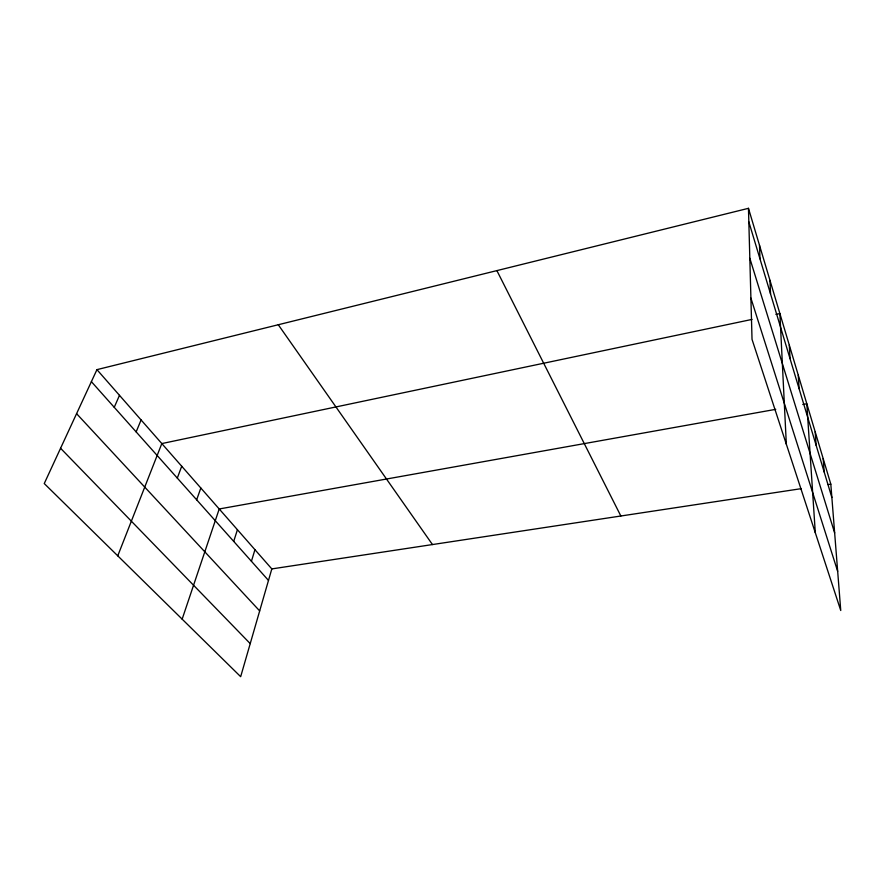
<?xml version="1.0" encoding="UTF-8"?>
<svg xmlns="http://www.w3.org/2000/svg" width="885" height="885" viewBox="0 0 885 885"><rect width="100%" height="100%" fill="white"/><g stroke="black" fill="none" stroke-linecap="round" stroke-linejoin="round"><path stroke-width="1.33" d="M96.941 369.642L271.817 568.911L240.665 676.682L44.25 483.553L96.941 369.642L748.467 208.318L830.816 484.183L840.75 610.495L752.029 339.353L748.467 208.318M251.428 561.278L254.946 549.696M233.706 541.388L237.423 529.728M182.155 619.146L219.214 508.975L775.758 409.335M196.658 499.815L200.829 488.033M177.299 478.088L181.713 466.24M117.76 555.824L161.822 443.573L752.04 319.408M136.146 431.902L141.091 419.955M114.242 407.321L119.486 395.329M775.902 314.396L779.884 313.555L786.334 444.204M802.761 404.5L806.81 403.77L815.295 532.693M271.817 568.911L801.202 488.664M828.117 484.593L830.816 484.183M60.567 448.264L250.223 643.616M76.575 413.66L259.67 610.915M91.387 381.656L268.487 580.427M278.277 324.74L432.466 544.563M496.894 270.611L620.85 516.01M750.9 298.09L837.664 571.323M749.816 258.221L834.655 532.947M748.832 221.847L831.856 497.481M823.183 458.629L824.189 472.004M815.196 431.858L816.136 445.299M798.27 375.163L799.1 388.703M789.309 345.128L790.062 358.702M769.961 280.324L770.536 293.909M759.507 245.289L759.983 258.863"/></g></svg>
